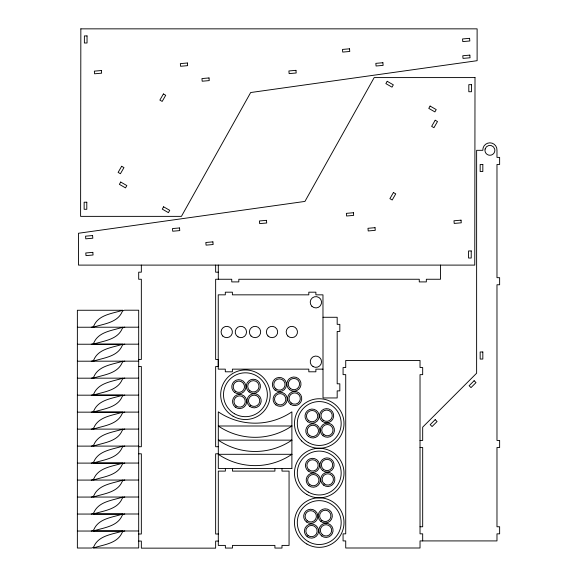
<?xml version="1.0" encoding="UTF-8"?>
<svg xmlns="http://www.w3.org/2000/svg" width="577" height="577" viewBox="0 0 577 577"><rect width="100%" height="100%" fill="white"/><g stroke="black" fill="none" stroke-linecap="round" stroke-linejoin="round"><path stroke-width="0.87" d="M93.402 327.188C103.427 323.848 117.362 322.918 122.18 311.717A3.015 3.015 0 0 1 124.783 310.21L138.689 310.21L138.689 547.97L93.402 547.97C103.427 544.623 117.362 543.693 122.18 532.492A3.015 3.015 0 0 1 124.783 530.984M122.656 327.246C112.638 330.592 98.703 331.523 93.885 342.724A3.015 3.015 0 0 1 91.274 344.231M93.402 361.159C103.427 357.812 117.362 356.882 122.18 345.681A3.015 3.015 0 0 1 124.783 344.173M122.656 361.209C112.638 364.556 98.703 365.486 93.885 376.687A3.015 3.015 0 0 1 91.274 378.195M93.402 378.137C103.427 374.798 117.362 373.86 122.18 362.666A3.015 3.015 0 0 1 124.783 361.159M122.656 378.195C112.638 381.541 98.703 382.472 93.885 393.673A3.015 3.015 0 0 1 91.274 395.18M93.402 429.086C103.427 425.747 117.362 424.809 122.18 413.608A3.015 3.015 0 0 1 124.783 412.108M122.656 429.144C112.638 432.49 98.703 433.421 93.885 444.622A3.015 3.015 0 0 1 91.274 446.129M93.402 446.071C103.427 442.725 117.362 441.794 122.18 430.593A3.015 3.015 0 0 1 124.783 429.086M122.656 446.129C112.638 449.469 98.703 450.399 93.885 461.6A3.015 3.015 0 0 1 91.274 463.107M93.402 480.035C103.427 476.689 117.362 475.758 122.18 464.557A3.015 3.015 0 0 1 124.783 463.057M122.656 480.093C112.638 483.439 98.703 484.37 93.885 495.571A3.015 3.015 0 0 1 91.274 497.078M93.402 497.021C103.427 493.674 117.362 492.744 122.18 481.543A3.015 3.015 0 0 1 124.783 480.035M122.656 497.078C112.638 500.418 98.703 501.348 93.885 512.549A3.015 3.015 0 0 1 91.274 514.057M218.301 272.178L215.647 272.178L215.647 265.103M323.026 317.278L337.177 317.278L337.177 324.361L339.831 324.361L339.831 331.436L337.177 331.436L337.177 383.799L339.831 383.799L339.831 390.874L337.177 390.874L337.177 397.95L323.026 397.95L322.969 294.84L315.886 294.84L315.886 292.186L308.81 292.186L308.81 294.84L232.387 294.84L232.387 292.186L225.311 292.186L225.311 294.84L218.236 294.84L218.236 369.143L225.311 369.143L225.311 371.797L232.387 371.797L232.387 369.143L308.81 369.143L308.81 371.797L315.886 371.797L315.886 369.143L322.969 369.143M77.368 327.246L138.689 327.188M138.689 344.173L93.402 344.173C103.427 340.827 117.362 339.896 122.18 328.695A3.015 3.015 0 0 1 124.783 327.188M77.368 344.231L122.656 344.231C112.638 347.578 98.703 348.508 93.885 359.709A3.015 3.015 0 0 1 91.274 361.209M138.689 359.449L141.343 359.449L141.343 279.254L138.689 279.254L138.689 272.178L141.343 272.178L141.343 265.103M77.368 361.209L138.689 361.159M138.689 366.525L141.343 366.525L141.343 446.728L138.689 446.728M77.368 378.195L138.689 378.137M138.689 395.122L93.402 395.122C103.427 391.776 117.362 390.845 122.18 379.644A3.015 3.015 0 0 1 124.783 378.137M77.368 395.18L122.656 395.18C112.638 398.519 98.703 399.457 93.885 410.658A3.015 3.015 0 0 1 91.274 412.158M138.689 412.108L93.402 412.108C103.427 408.761 117.362 407.831 122.18 396.63A3.015 3.015 0 0 1 124.783 395.122M77.368 412.158L122.656 412.158C112.638 415.505 98.703 416.435 93.885 427.636A3.015 3.015 0 0 1 91.274 429.144M77.368 429.144L138.689 429.086M420.027 440.439L422.681 440.439L422.681 427.16L476.624 373.211L476.624 150.316L482.826 150.316A7.09 7.09 0 0 1 489.902 142.829A7.09 7.09 0 0 1 496.977 150.316L496.977 157.391L499.632 157.391L499.632 164.467L496.977 164.467L496.977 277.688L499.632 277.688L499.632 284.764L496.977 284.764L496.977 440.439L499.632 440.439L499.632 447.514L496.977 447.514L496.977 526.765L499.632 526.765L499.632 533.84L496.977 533.84L496.977 540.916L420.027 540.916L420.027 547.999L345.724 547.999L345.724 540.916L343.07 540.916L343.07 533.84L345.724 533.84L345.724 374.632L343.07 374.632L343.07 367.549L345.724 367.549L345.724 360.474L420.027 360.474L420.027 367.549L422.681 367.549L422.681 374.632L420.027 374.632L420.027 533.84L422.681 533.84L422.681 540.916M77.368 446.129L138.689 446.071M218.301 446.728L215.647 446.728L215.647 366.525L218.301 366.525L218.301 359.449L215.647 359.449L215.647 279.254L231.745 279.254L231.745 281.908L238.82 281.908L238.82 279.254L419.263 279.254L419.263 281.908L426.338 281.908L426.338 279.254L440.489 279.254L440.489 265.103M420.027 447.514L422.681 447.514L422.681 526.765L420.027 526.765M138.689 453.803L141.343 453.803L141.343 533.999L138.689 533.999M218.301 453.803L215.647 453.803L215.647 533.999L218.301 533.999M138.689 463.057L93.402 463.057C103.427 459.71 117.362 458.78 122.18 447.579A3.015 3.015 0 0 1 124.783 446.071M77.368 463.107L122.656 463.107C112.638 466.454 98.703 467.384 93.885 478.585A3.015 3.015 0 0 1 91.274 480.093M77.368 480.093L138.689 480.035M77.368 497.078L138.689 497.021M138.689 513.999L93.402 513.999C103.427 510.659 117.362 509.729 122.18 498.528A3.015 3.015 0 0 1 124.783 497.021M77.368 514.057L122.656 514.057C112.638 517.403 98.703 518.334 93.885 529.535A3.015 3.015 0 0 1 91.274 531.042M138.689 530.984L93.402 530.984C103.427 527.638 117.362 526.707 122.18 515.506A3.015 3.015 0 0 1 124.783 513.999M77.368 531.042L122.656 531.042C112.638 534.389 98.703 535.319 93.885 546.52A3.015 3.015 0 0 1 91.274 548.02L77.368 548.02L77.368 310.26L122.656 310.26C112.638 313.607 98.703 314.537 93.885 325.738A3.015 3.015 0 0 1 91.274 327.246M138.689 541.075L141.343 541.075L141.343 548.15L215.647 548.15L215.647 541.075L218.301 541.075M281.987 468.459L281.987 471.106L289.063 471.106L289.063 545.409L281.987 545.409L281.987 548.063L274.912 548.063L274.912 545.409L232.452 545.409L232.452 548.063L225.376 548.063L225.376 545.409L218.301 545.409L218.301 471.106L225.376 471.106L225.376 468.459M274.912 468.459L274.912 471.106L232.452 471.106L232.452 468.459M218.301 265.103L218.301 279.254M80.845 28.85L80.6 216.368L181.423 216.368L250.67 92.536L477.114 60.693L477.114 28.85L80.845 28.85M475.008 77.585L474.763 265.103L78.494 265.103L78.494 233.259L304.937 201.416L374.184 77.585L475.008 77.585M485.12 149.032L484.947 150.316A4.955 4.955 0 0 0 489.902 155.263A4.955 4.955 0 0 0 494.857 150.316L494.684 149.032A4.955 4.955 0 0 0 485.12 149.032M121.653 166.27L118.119 172.4L120.42 173.727L123.961 167.597L121.653 166.27M163.406 93.957L159.865 100.088L162.173 101.415L165.707 95.284L163.406 93.957M120.708 182.043L119.381 184.344L125.512 187.886L126.839 185.578L120.708 182.043M163.608 206.804L162.281 209.112L168.405 212.646L169.739 210.345L163.608 206.804M387.203 81.307L385.869 83.607L391.999 87.149L393.326 84.841L387.203 81.307M430.096 106.067L428.769 108.375L434.892 111.909L436.226 109.608L430.096 106.067M393.435 192.538L389.901 198.668L392.201 199.995L395.743 193.865L393.435 192.538M435.188 120.225L431.646 126.356L433.954 127.683L437.489 121.552L435.188 120.225M435.188 419.659L430.182 424.658L432.065 426.54L437.07 421.542L435.188 419.659M474.128 380.719L469.123 385.724L471.005 387.607L476.003 382.601L474.128 380.719M101.393 70.524L94.347 71.144L94.578 73.791L101.624 73.178L101.393 70.524M187.395 63.001L180.349 63.621L180.579 66.268L187.626 65.655L187.395 63.001M349.532 48.814L342.478 49.434L342.709 52.081L349.763 51.468L349.532 48.814M469.599 38.334L462.552 38.947L462.783 41.602L469.829 40.981L469.599 38.334M209.011 77.945L201.957 78.566L202.188 81.213L209.242 80.6L209.011 77.945M295.951 70.344L288.897 70.957L289.127 73.611L296.181 72.99L295.951 70.344M382.89 62.734L375.843 63.355L376.074 66.002L383.121 65.381L382.89 62.734M469.829 55.125L462.783 55.745L463.014 58.392L470.06 57.779L469.829 55.125M92.594 235.56L85.547 236.173L85.778 238.828L92.825 238.207L92.594 235.56M179.534 227.951L172.487 228.564L172.718 231.218L179.764 230.598L179.534 227.951M266.473 220.342L259.426 220.962L259.657 223.609L266.711 222.996L266.473 220.342M353.42 212.74L346.366 213.353L346.597 216.007L353.651 215.387L353.42 212.74M92.825 252.351L85.778 252.971L86.009 255.618L93.056 255.005L92.825 252.351M212.899 241.871L205.845 242.484L206.076 245.138L213.129 244.518L212.899 241.871M375.028 227.684L367.982 228.297L368.213 230.951L375.259 230.331L375.028 227.684M461.03 220.162L453.976 220.775L454.214 223.429L461.261 222.809L461.03 220.162M87.04 35.925L84.386 35.925L84.386 43.001L87.04 43.001L87.04 35.925M471.467 84.66L468.812 84.66L468.812 91.736L471.467 91.736L471.467 84.66M482.826 164.467L480.165 164.467L480.165 171.542L482.826 171.542L482.826 164.467M86.795 202.217L84.141 202.217L84.141 209.292L86.795 209.292L86.795 202.217M471.221 250.952L468.567 250.952L468.567 258.027L471.221 258.027L471.221 250.952M482.826 351.984L480.165 351.984L480.165 359.06L482.826 359.06L482.826 351.984M291.89 425.999L218.301 425.999A65.453 65.453 0 0 0 291.89 425.999M291.89 440.15L218.301 440.15A65.453 65.453 0 0 0 291.89 440.15M291.89 454.301L218.301 454.301A65.453 65.453 0 0 0 291.89 454.301M291.89 468.459L218.301 468.459L218.301 411.848A65.453 65.453 0 0 0 291.89 411.848L291.89 468.459M249.055 391.927A7.075 7.075 0 0 0 260.378 387.239A7.075 7.075 0 0 0 250.656 379.774A7.075 7.075 0 0 0 249.055 391.927M249.92 390.802A5.662 5.662 0 0 0 258.979 387.052A5.662 5.662 0 0 0 251.197 381.087A5.662 5.662 0 0 0 249.92 390.802M249.812 406.388A7.075 7.075 0 0 0 261.136 401.7A7.075 7.075 0 0 0 251.413 394.235A7.075 7.075 0 0 0 249.812 406.388M250.67 405.263A5.662 5.662 0 0 0 259.729 401.513A5.662 5.662 0 0 0 251.954 395.548A5.662 5.662 0 0 0 250.67 405.263M235.301 407.11A7.075 7.075 0 0 0 246.624 402.421A7.075 7.075 0 0 0 236.902 394.957A7.075 7.075 0 0 0 235.301 407.11M236.166 405.984A5.662 5.662 0 0 0 245.225 402.234A5.662 5.662 0 0 0 237.443 396.262A5.662 5.662 0 0 0 236.166 405.984M307.786 421.751A7.075 7.075 0 0 0 319.11 417.056A7.075 7.075 0 0 0 309.387 409.598A7.075 7.075 0 0 0 307.786 421.751M308.652 420.626A5.662 5.662 0 0 0 317.711 416.875A5.662 5.662 0 0 0 309.928 410.903A5.662 5.662 0 0 0 308.652 420.626M322.298 421.318A7.075 7.075 0 0 0 333.621 416.63A7.075 7.075 0 0 0 323.899 409.172A7.075 7.075 0 0 0 322.298 421.318M323.163 420.2A5.662 5.662 0 0 0 332.222 416.45A5.662 5.662 0 0 0 324.44 410.478A5.662 5.662 0 0 0 323.163 420.2M323.055 435.779A7.075 7.075 0 0 0 334.379 431.091A7.075 7.075 0 0 0 324.656 423.633A7.075 7.075 0 0 0 323.055 435.779M323.913 434.661A5.662 5.662 0 0 0 332.972 430.904A5.662 5.662 0 0 0 325.197 424.939A5.662 5.662 0 0 0 323.913 434.661M308.544 436.5A7.075 7.075 0 0 0 319.867 431.812A7.075 7.075 0 0 0 310.145 424.347A7.075 7.075 0 0 0 308.544 436.5M309.409 435.375A5.662 5.662 0 0 0 318.468 431.625A5.662 5.662 0 0 0 310.686 425.66A5.662 5.662 0 0 0 309.409 435.375M308.212 471.02A7.075 7.075 0 0 0 319.535 466.324A7.075 7.075 0 0 0 309.813 458.866A7.075 7.075 0 0 0 308.212 471.02M309.077 469.894A5.662 5.662 0 0 0 318.136 466.144A5.662 5.662 0 0 0 310.354 460.172A5.662 5.662 0 0 0 309.077 469.894M322.731 470.587A7.075 7.075 0 0 0 334.054 465.899A7.075 7.075 0 0 0 324.324 458.441A7.075 7.075 0 0 0 322.731 470.587M323.589 469.469A5.662 5.662 0 0 0 332.648 465.711A5.662 5.662 0 0 0 324.865 459.746A5.662 5.662 0 0 0 323.589 469.469M323.481 485.048A7.075 7.075 0 0 0 334.804 480.36A7.075 7.075 0 0 0 325.082 472.895A7.075 7.075 0 0 0 323.481 485.048M324.339 483.93A5.662 5.662 0 0 0 333.398 480.172A5.662 5.662 0 0 0 325.623 474.207A5.662 5.662 0 0 0 324.339 483.93M308.969 485.769A7.075 7.075 0 0 0 320.293 481.081A7.075 7.075 0 0 0 310.57 473.616A7.075 7.075 0 0 0 308.969 485.769M309.835 484.644A5.662 5.662 0 0 0 318.893 480.893A5.662 5.662 0 0 0 311.111 474.929A5.662 5.662 0 0 0 309.835 484.644M275.106 390.124A7.075 7.075 0 0 0 286.43 385.436A7.075 7.075 0 0 0 276.708 377.971A7.075 7.075 0 0 0 275.106 390.124M275.972 388.999A5.662 5.662 0 0 0 285.024 385.248A5.662 5.662 0 0 0 277.248 379.284A5.662 5.662 0 0 0 275.972 388.999M289.618 389.699A7.075 7.075 0 0 0 300.942 385.003A7.075 7.075 0 0 0 291.219 377.546A7.075 7.075 0 0 0 289.618 389.699M290.483 388.573A5.662 5.662 0 0 0 299.542 384.823A5.662 5.662 0 0 0 291.76 378.851A5.662 5.662 0 0 0 290.483 388.573M290.375 404.16A7.075 7.075 0 0 0 301.699 399.464A7.075 7.075 0 0 0 291.969 392.007A7.075 7.075 0 0 0 290.375 404.16M291.234 403.034A5.662 5.662 0 0 0 300.292 399.284A5.662 5.662 0 0 0 292.51 393.312A5.662 5.662 0 0 0 291.234 403.034M275.864 404.874A7.075 7.075 0 0 0 287.187 400.186A7.075 7.075 0 0 0 277.465 392.728A7.075 7.075 0 0 0 275.864 404.874M276.722 403.756A5.662 5.662 0 0 0 285.781 400.005A5.662 5.662 0 0 0 278.006 394.033A5.662 5.662 0 0 0 276.722 403.756M234.543 392.353A7.075 7.075 0 0 0 245.867 387.665A7.075 7.075 0 0 0 236.144 380.207A7.075 7.075 0 0 0 234.543 392.353M235.409 391.235A5.662 5.662 0 0 0 244.468 387.484A5.662 5.662 0 0 0 236.685 381.512A5.662 5.662 0 0 0 235.409 391.235M233.058 416.197A24.768 24.768 0 0 0 270.209 394.747A24.768 24.768 0 0 0 233.058 373.297A24.768 24.768 0 0 0 233.058 416.197M234.471 413.745A21.933 21.933 0 0 0 267.375 394.747A21.933 21.933 0 0 0 234.471 375.75A21.933 21.933 0 0 0 234.471 413.745M306.856 544.024A24.768 24.768 0 0 0 344.007 522.574A24.768 24.768 0 0 0 306.856 501.124A24.768 24.768 0 0 0 306.856 544.024M306.856 494.489A24.768 24.768 0 0 0 344.007 473.039A24.768 24.768 0 0 0 306.856 451.596A24.768 24.768 0 0 0 306.856 494.489M308.269 541.572A21.933 21.933 0 0 0 341.173 522.574A21.933 21.933 0 0 0 308.269 503.577A21.933 21.933 0 0 0 308.269 541.572M301.728 441.023A24.768 24.768 0 0 0 343.164 429.915A24.768 24.768 0 0 0 312.828 399.587A24.768 24.768 0 0 0 301.728 441.023M308.269 492.037A21.933 21.933 0 0 0 341.173 473.039A21.933 21.933 0 0 0 308.269 454.041A21.933 21.933 0 0 0 308.269 492.037M308.269 442.509A21.933 21.933 0 0 0 341.173 423.511A21.933 21.933 0 0 0 308.269 404.513A21.933 21.933 0 0 0 308.269 442.509M306.437 521.933A7.075 7.075 0 0 0 317.761 517.244A7.075 7.075 0 0 0 308.039 509.779A7.075 7.075 0 0 0 306.437 521.933M307.296 520.807A5.662 5.662 0 0 0 316.355 517.057A5.662 5.662 0 0 0 308.58 511.085A5.662 5.662 0 0 0 307.296 520.807M320.949 521.507A7.075 7.075 0 0 0 332.273 516.812A7.075 7.075 0 0 0 322.55 509.354A7.075 7.075 0 0 0 320.949 521.507M321.815 520.382A5.662 5.662 0 0 0 330.873 516.631A5.662 5.662 0 0 0 323.091 510.659A5.662 5.662 0 0 0 321.815 520.382M321.699 535.968A7.075 7.075 0 0 0 333.023 531.273A7.075 7.075 0 0 0 323.3 523.815A7.075 7.075 0 0 0 321.699 535.968M322.565 534.843A5.662 5.662 0 0 0 331.624 531.092A5.662 5.662 0 0 0 323.841 525.12A5.662 5.662 0 0 0 322.565 534.843M307.195 536.682A7.075 7.075 0 0 0 318.518 531.994A7.075 7.075 0 0 0 308.796 524.536A7.075 7.075 0 0 0 307.195 536.682M308.053 535.564A5.662 5.662 0 0 0 317.112 531.806A5.662 5.662 0 0 0 309.337 525.842A5.662 5.662 0 0 0 308.053 535.564M238.049 336.896A5.662 5.662 0 0 0 246.545 331.991A5.662 5.662 0 0 0 238.049 327.087A5.662 5.662 0 0 0 238.049 336.896M287.829 335.994A5.662 5.662 0 0 0 297.299 333.456A5.662 5.662 0 0 0 290.368 326.524A5.662 5.662 0 0 0 287.829 335.994M268.017 335.994A5.662 5.662 0 0 0 277.487 333.456A5.662 5.662 0 0 0 270.555 326.524A5.662 5.662 0 0 0 268.017 335.994M251.031 335.994A5.662 5.662 0 0 0 260.501 333.456A5.662 5.662 0 0 0 253.57 326.524A5.662 5.662 0 0 0 251.031 335.994M222.729 335.994A5.662 5.662 0 0 0 232.199 333.456A5.662 5.662 0 0 0 225.261 326.524A5.662 5.662 0 0 0 222.729 335.994M313.059 366.611A5.662 5.662 0 0 0 321.548 361.714A5.662 5.662 0 0 0 313.059 356.81A5.662 5.662 0 0 0 313.059 366.611M311.883 306.272A5.662 5.662 0 0 0 321.36 303.733A5.662 5.662 0 0 0 314.422 296.802A5.662 5.662 0 0 0 311.883 306.272"/></g></svg>
